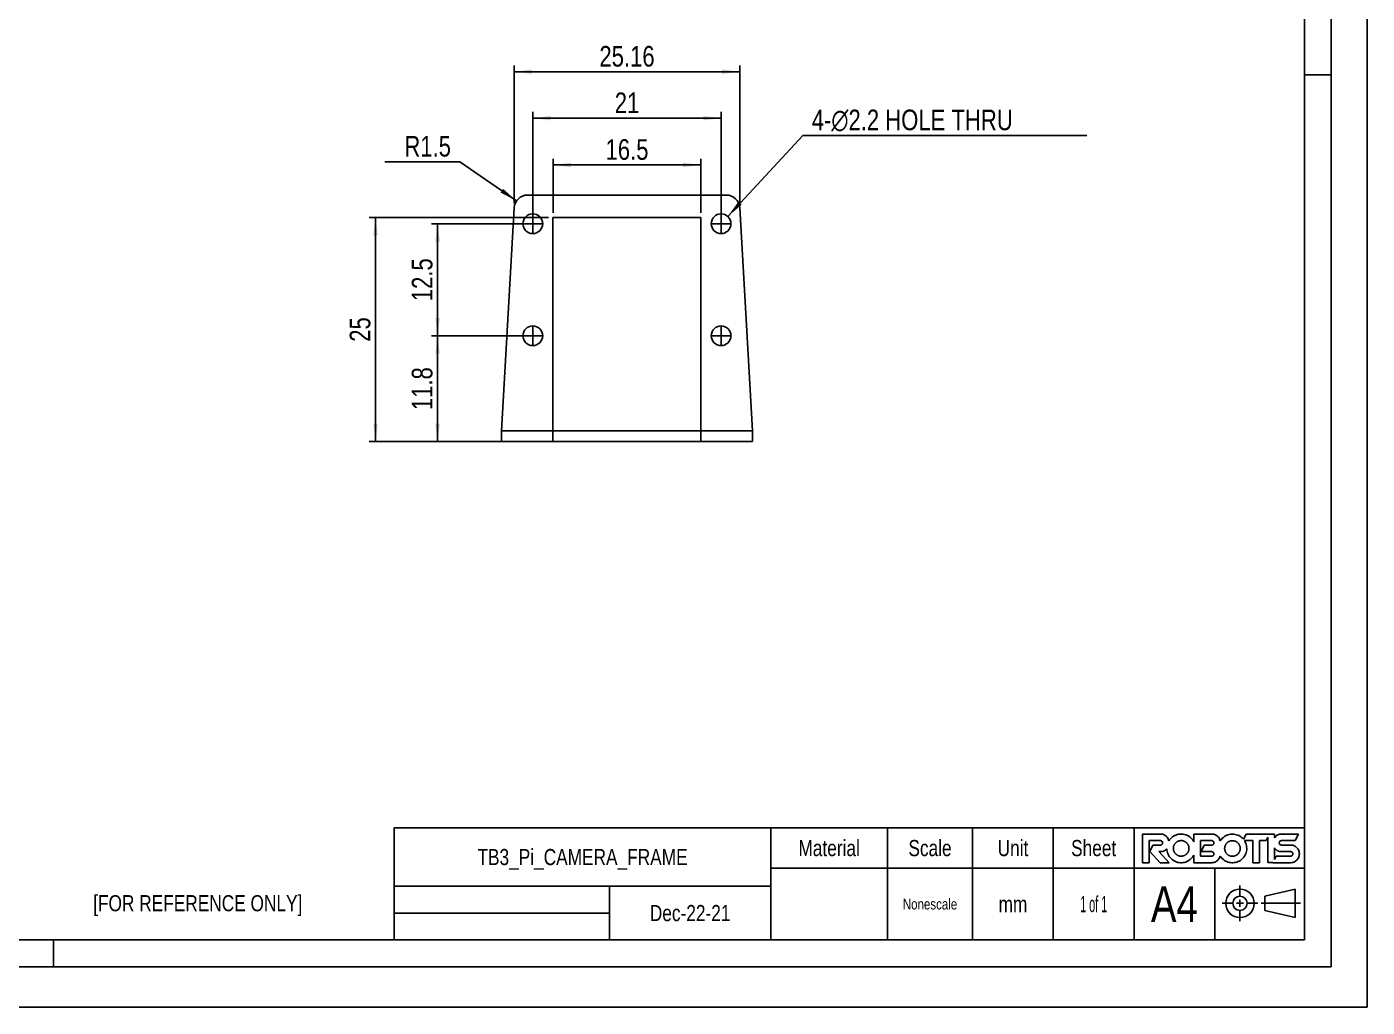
# Model space of a CAD drawing. Header units: millimetres. Extents: x 0 to 297, y 0 to 210.
# Drawn here: x 147.5 to 297, y 0 to 109.4 of the extents above; entities that cross this region are included whole.
import ezdxf

# ---------------------------------------------------------------- set-up
doc = ezdxf.new("R2010")
doc.units = ezdxf.units.MM
doc.header["$LTSCALE"] = 16.335
doc.linetypes.add('CENTER', pattern=[0.6, 0.375, -0.075, 0.075, -0.075])
doc.layers.get('0').update_dxf_attribs({"linetype": 'CONTINUOUS'})
doc.layers.add('02___PRT_ALL_AXES', color=7, linetype='CONTINUOUS')
doc.styles.get("Standard").update_dxf_attribs({"font": 'txt', "width": 0.8})
doc.styles.add('TEXTSTYLE_2', font='txt', dxfattribs={"width": 0.5})
doc.dimstyles.new('DIMSTYLE_1', dxfattribs={"dimtxt": 2.3, "dimasz": 2, "dimexe": 0.7, "dimexo": 0.5, "dimgap": 0.575, "dimtad": 1, "dimdsep": 46, "dimtxsty": 'Standard', "dimblk": '_FILLED', "dimblk1": '_FILLED', "dimblk2": '_FILLED', "dimcen": 0.09, "dimazin": 2, "dimtp": 0.01, "dimtm": 0.01, "dimtfac": 1, "dimtofl": 0, "dimtmove": 0, "dimatfit": 3, "dimldrblk": '_FILLED', "dimfxl": 1, "dimtolj": 1, "dimarcsym": 0})
doc.dimstyles.new('DIMSTYLE_2', dxfattribs={"dimtxt": 2.3, "dimasz": 2, "dimexe": 0.7, "dimexo": 0.5, "dimtad": 1, "dimdsep": 46, "dimtxsty": 'Standard', "dimblk": '_FILLED', "dimblk1": '_FILLED', "dimblk2": '_FILLED', "dimcen": 0.09, "dimazin": 2, "dimtp": 0.01, "dimtm": 0.01, "dimtfac": 1, "dimtofl": 0, "dimtmove": 0, "dimatfit": 1, "dimldrblk": '_FILLED', "dimfxl": 1, "dimtolj": 1, "dimarcsym": 0})
doc.dimstyles.new('DIMSTYLE_3', dxfattribs={"dimtxt": 2.3, "dimasz": 2, "dimexe": 0.7, "dimexo": 0.5, "dimgap": 0.575, "dimtad": 1, "dimdsep": 46, "dimtxsty": 'Standard', "dimblk": '_FILLED', "dimblk1": '_FILLED', "dimblk2": '_FILLED', "dimcen": 0.09, "dimazin": 2, "dimtp": 0.01, "dimtm": 0.01, "dimtfac": 1, "dimtofl": 0, "dimtmove": 0, "dimatfit": 3, "dimldrblk": '_FILLED', "dimfxl": 1, "dimtolj": 1, "dimarcsym": 0})

# ---------------------------------------------------------------- blocks, each defined once
blk = doc.blocks.new('_FILLED')
at = {"color": 0, "linetype": 'ByBlock'}
blk.add_solid([(0, 0), (-1, 0.125), (-1, -0.125)], dxfattribs=at)
blk = doc.blocks.new('*D11')
at = {"color": 2, "linetype": 'Continuous', "transparency": 16777216}
for p, q in [((202.85, 87.4), (192.64, 87.4)), ((193.34, 87.4), (193.34, 81.15)), ((193.34, 74.9), (193.34, 81.15)), ((202.75, 74.9), (192.64, 74.9))]:
    blk.add_line(p, q, dxfattribs=at)
at = {"color": 2, "linetype": 'Continuous', "transparency": 16777216, "xscale": 2, "yscale": 2, "zscale": 2}
for p, rotation in [((193.34, 87.4), 90), ((193.34, 74.9), 270)]:
    blk.add_blockref('_FILLED', p, dxfattribs=dict(at, rotation=rotation))
at = {"color": 2, "linetype": 'Continuous', "transparency": 16777216, "insert": (190.46, 81.15), "char_height": 2.3, "width": 7.36, "attachment_point": 2, "rotation": 90, "line_spacing_factor": 0.9}
blk.add_mtext('12.5', dxfattribs=at)
blk = doc.blocks.new('*D12')
at = {"color": 2, "linetype": 'Continuous', "transparency": 16777216}
for p, q in [((203.96, 88.35), (203.96, 99.87)), ((203.96, 99.17), (214.46, 99.17)), ((224.96, 99.17), (214.46, 99.17)), ((224.96, 88.35), (224.96, 99.87))]:
    blk.add_line(p, q, dxfattribs=at)
at = {"color": 2, "linetype": 'Continuous', "transparency": 16777216, "xscale": 2, "yscale": 2, "zscale": 2, "rotation": 180}
blk.add_blockref('_FILLED', (203.96, 99.17), dxfattribs=at)
at = {"color": 2, "linetype": 'Continuous', "transparency": 16777216, "xscale": 2, "yscale": 2, "zscale": 2}
blk.add_blockref('_FILLED', (224.96, 99.17), dxfattribs=at)
at = {"color": 2, "linetype": 'Continuous', "transparency": 16777216, "insert": (214.46, 102.04), "char_height": 2.3, "width": 3.68, "attachment_point": 2, "line_spacing_factor": 0.9}
blk.add_mtext('21', dxfattribs=at)
blk = doc.blocks.new('*D13')
at = {"color": 2, "linetype": 'Continuous', "transparency": 16777216}
for p, q in [((203.46, 74.9), (192.64, 74.9)), ((193.34, 74.9), (193.34, 69)), ((193.34, 63.1), (193.34, 69)), ((199.96, 63.1), (192.64, 63.1))]:
    blk.add_line(p, q, dxfattribs=at)
at = {"color": 2, "linetype": 'Continuous', "transparency": 16777216, "xscale": 2, "yscale": 2, "zscale": 2}
for p, rotation in [((193.34, 74.9), 90), ((193.34, 63.1), 270)]:
    blk.add_blockref('_FILLED', p, dxfattribs=dict(at, rotation=rotation))
at = {"color": 2, "linetype": 'Continuous', "transparency": 16777216, "insert": (190.46, 69), "char_height": 2.3, "width": 7.36, "attachment_point": 2, "rotation": 90, "line_spacing_factor": 0.9}
blk.add_mtext('11.8', dxfattribs=at)
blk = doc.blocks.new('*D14')
at = {"color": 2, "linetype": 'Continuous', "transparency": 16777216}
for p, q in [((225.7, 88.21), (234.06, 97.25)), ((234.06, 97.25), (265.72, 97.25)), ((265.72, 97.25), (234.06, 97.25))]:
    blk.add_line(p, q, dxfattribs=at)
at = {"color": 2, "linetype": 'Continuous', "transparency": 16777216, "xscale": 2, "yscale": 2, "zscale": 2, "rotation": 227.2786451929}
blk.add_blockref('_FILLED', (225.7, 88.21), dxfattribs=at)
at = {"color": 2, "linetype": 'Continuous', "transparency": 16777216, "insert": (235.06, 100.13), "char_height": 2.3, "width": 30.6667, "attachment_point": 1, "line_spacing_factor": 0.9}
blk.add_mtext('4-\\fgdt;{\\fgdt;n}\\ftxt;2.2 HOLE THRU\\P ', dxfattribs=at)
blk = doc.blocks.new('*D18')
at = {"color": 2, "linetype": 'Continuous', "transparency": 16777216}
for p, q in [((201.87, 89.68), (201.87, 105.06)), ((227.04, 89.68), (227.04, 105.06)), ((201.87, 104.36), (214.46, 104.36)), ((227.04, 104.36), (214.46, 104.36))]:
    blk.add_line(p, q, dxfattribs=at)
at = {"color": 2, "linetype": 'Continuous', "transparency": 16777216, "xscale": 2, "yscale": 2, "zscale": 2, "rotation": 180}
blk.add_blockref('_FILLED', (201.87, 104.36), dxfattribs=at)
at = {"color": 2, "linetype": 'Continuous', "transparency": 16777216, "xscale": 2, "yscale": 2, "zscale": 2}
blk.add_blockref('_FILLED', (227.04, 104.36), dxfattribs=at)
at = {"color": 2, "linetype": 'Continuous', "transparency": 16777216, "insert": (214.46, 107.23), "char_height": 2.3, "width": 9.2, "attachment_point": 2, "line_spacing_factor": 0.9}
blk.add_mtext('25.16', dxfattribs=at)
blk = doc.blocks.new('*D19')
at = {"color": 2, "linetype": 'Continuous', "transparency": 16777216}
for p, q in [((205.71, 88.1), (185.72, 88.1)), ((186.42, 88.1), (186.42, 75.6)), ((186.42, 63.1), (186.42, 75.6)), ((205.71, 63.1), (185.72, 63.1))]:
    blk.add_line(p, q, dxfattribs=at)
at = {"color": 2, "linetype": 'Continuous', "transparency": 16777216, "xscale": 2, "yscale": 2, "zscale": 2}
for p, rotation in [((186.42, 88.1), 90), ((186.42, 63.1), 270)]:
    blk.add_blockref('_FILLED', p, dxfattribs=dict(at, rotation=rotation))
at = {"color": 2, "linetype": 'Continuous', "transparency": 16777216, "insert": (183.54, 75.6), "char_height": 2.3, "width": 3.68, "attachment_point": 2, "rotation": 90, "line_spacing_factor": 0.9}
blk.add_mtext('25', dxfattribs=at)
blk = doc.blocks.new('*D20')
at = {"color": 2, "linetype": 'Continuous', "transparency": 16777216}
for p, q in [((206.21, 88.6), (206.21, 94.65)), ((222.71, 88.6), (222.71, 94.65)), ((206.21, 93.95), (214.46, 93.95)), ((222.71, 93.95), (214.46, 93.95))]:
    blk.add_line(p, q, dxfattribs=at)
at = {"color": 2, "linetype": 'Continuous', "transparency": 16777216, "xscale": 2, "yscale": 2, "zscale": 2, "rotation": 180}
blk.add_blockref('_FILLED', (206.21, 93.95), dxfattribs=at)
at = {"color": 2, "linetype": 'Continuous', "transparency": 16777216, "xscale": 2, "yscale": 2, "zscale": 2}
blk.add_blockref('_FILLED', (222.71, 93.95), dxfattribs=at)
at = {"color": 2, "linetype": 'Continuous', "transparency": 16777216, "insert": (214.46, 96.83), "char_height": 2.3, "width": 7.36, "attachment_point": 2, "line_spacing_factor": 0.9}
blk.add_mtext('16.5', dxfattribs=at)
blk = doc.blocks.new('*D21')
at = {"color": 2, "linetype": 'Continuous', "transparency": 16777216}
for p, q in [((195.83, 94.31), (187.47, 94.31)), ((202.14, 89.95), (195.83, 94.31))]:
    blk.add_line(p, q, dxfattribs=at)
at = {"color": 2, "linetype": 'Continuous', "transparency": 16777216, "xscale": 2, "yscale": 2, "zscale": 2, "rotation": 325.3309274786}
blk.add_blockref('_FILLED', (202.14, 89.95), dxfattribs=at)
at = {"color": 2, "linetype": 'Continuous', "transparency": 16777216, "insert": (194.83, 97.19), "char_height": 2.3, "width": 7.36, "attachment_point": 3, "line_spacing_factor": 0.9}
blk.add_mtext('R1.5', dxfattribs=at)
blk = doc.blocks.new('*T24')
at = {"color": 2, "linetype": 'Continuous'}
for p, q in [((101.5, 12.5), (0, 12.5)), ((0, 0), (0, 12.5)), ((42, 0), (42, 12.5)), ((55, 0), (55, 12.5)), ((64.5, 0), (64.5, 12.5)), ((73.5, 0), (73.5, 12.5)), ((82.5, 0), (82.5, 12.5)), ((101.5, 0), (101.5, 12.5)), ((101.5, 8), (42, 8)), ((91.5, 0), (91.5, 8)), ((42, 6), (0, 6)), ((24, 0), (24, 6)), ((24, 3), (0, 3)), ((101.5, 0), (0, 0))]:
    blk.add_line(p, q, dxfattribs=at)
at = {"color": 7, "linetype": 'Continuous', "attachment_point": 2, "line_spacing_factor": 0.9}
for s, insert, char_height, width in [('Material', (48.5, 11.15), 1.8, 23.04), ('Scale', (59.75, 11.15), 1.8, 14.4), ('Unit', (69, 11.15), 1.8, 11.52), ('Sheet', (78, 11.15), 1.8, 14.4), ('TB3_Pi_CAMERA_FRAME', (21, 10.15), 1.8, 54.72), ('A4', (87, 6), 4, 12.8), ('Nonescale', (59.75, 4.6), 1.2, 17.28), ('mm', (69, 4.9), 1.8, 5.76), ('Dec-22-21', (33, 3.9), 1.8, 25.92)]:
    blk.add_mtext(s, dxfattribs=dict(at, insert=insert, char_height=char_height, width=width))
at = {"color": 7, "linetype": 'Continuous', "insert": (78, 4.9), "char_height": 1.8, "width": 10.8, "attachment_point": 2, "line_spacing_factor": 0.9, "style": 'TEXTSTYLE_2'}
blk.add_mtext('1 of 1', dxfattribs=at)

msp = doc.modelspace()

# ---------------------------------------------------------------- linework, layer by layer
at = {"color": 7, "linetype": 'Continuous'}
for p, q in [((297, 0), (297, 210)), ((293, 4.5), (293, 203.5)), ((290, 104), (293, 104)), ((225.538, 90.598), (203.372, 90.598)), ((201.874, 89.184), (200.455, 64.298)), ((228.455, 64.298), (227.036, 89.184)), ((206.205, 88.098), (206.205, 63.098)), ((206.205, 88.098), (222.705, 88.098)), ((222.705, 63.098), (222.705, 88.098)), ((200.455, 63.098), (200.455, 64.298)), ((228.455, 64.298), (200.455, 64.298)), ((228.455, 64.298), (228.455, 63.098)), ((200.455, 63.098), (228.455, 63.098)), ((273.93, 19.315), (271.945, 19.315)), ((271.945, 19.315), (271.945, 16.121)), ((272.675, 18.585), (273.93, 18.585)), ((272.675, 16.121), (272.675, 18.585)), ((273.086, 18.081), (272.766, 17.353)), ((273.93, 18.081), (273.086, 18.081)), ((274.052, 19.308), (273.93, 19.315)), ((273.93, 18.585), (273.951, 18.584)), ((273.951, 18.082), (273.93, 18.081)), ((273.951, 18.584), (274.009, 18.573)), ((274.009, 18.093), (273.951, 18.082)), ((274.009, 18.573), (274.036, 18.563)), ((274.036, 18.104), (274.009, 18.093)), ((274.036, 18.563), (274.061, 18.549)), ((274.061, 18.117), (274.036, 18.104)), ((274.167, 19.288), (274.052, 19.308)), ((274.061, 18.549), (274.108, 18.512)), ((274.108, 18.155), (274.061, 18.117)), ((274.108, 18.512), (274.145, 18.465)), ((274.145, 18.202), (274.108, 18.155)), ((274.145, 18.465), (274.159, 18.44)), ((274.159, 18.227), (274.145, 18.202)), ((274.159, 18.44), (274.169, 18.413)), ((274.169, 18.254), (274.159, 18.227)), ((274.276, 19.255), (274.167, 19.288)), ((274.169, 18.413), (274.18, 18.354)), ((274.18, 18.312), (274.169, 18.254)), ((274.18, 18.354), (274.181, 18.333)), ((274.181, 18.333), (274.18, 18.312)), ((274.38, 19.208), (274.276, 19.255)), ((274.479, 19.148), (274.38, 19.208)), ((274.572, 19.075), (274.479, 19.148)), ((274.623, 19.027), (274.572, 19.075)), ((274.687, 18.957), (274.623, 19.027)), ((274.757, 18.863), (274.687, 18.957)), ((274.814, 18.763), (274.757, 18.863)), ((274.858, 18.658), (274.814, 18.763)), ((274.888, 18.547), (274.858, 18.658)), ((274.973, 18.67), (274.888, 18.547)), ((275.072, 18.789), (274.973, 18.67)), ((275.128, 18.847), (275.072, 18.789)), ((275.169, 18.887), (275.128, 18.847)), ((275.287, 18.988), (275.169, 18.887)), ((275.409, 19.075), (275.287, 18.988)), ((275.536, 19.148), (275.409, 19.075)), ((275.41, 17.912), (275.419, 17.951)), ((275.419, 17.951), (275.43, 17.989)), ((275.43, 17.989), (275.443, 18.026)), ((275.443, 18.026), (275.451, 18.045)), ((275.451, 18.045), (275.458, 18.063)), ((275.458, 18.063), (275.475, 18.099)), ((275.475, 18.099), (275.493, 18.134)), ((275.493, 18.134), (275.514, 18.169)), ((275.514, 18.169), (275.536, 18.202)), ((275.668, 19.208), (275.536, 19.148)), ((275.536, 18.202), (275.56, 18.236)), ((275.56, 18.236), (275.586, 18.268)), ((275.586, 18.268), (275.615, 18.3)), ((275.615, 18.3), (275.645, 18.332)), ((275.645, 18.332), (275.661, 18.347)), ((275.661, 18.347), (275.693, 18.376)), ((275.806, 19.254), (275.668, 19.208)), ((275.693, 18.376), (275.726, 18.404)), ((275.726, 18.404), (275.759, 18.429)), ((275.759, 18.429), (275.793, 18.452)), ((275.793, 18.452), (275.828, 18.473)), ((275.949, 19.288), (275.806, 19.254)), ((275.828, 18.473), (275.863, 18.493)), ((275.863, 18.493), (275.899, 18.51)), ((275.899, 18.51), (275.935, 18.526)), ((275.935, 18.526), (275.972, 18.539)), ((276.099, 19.308), (275.949, 19.288)), ((275.972, 18.539), (276.01, 18.551)), ((276.01, 18.551), (276.049, 18.562)), ((276.049, 18.562), (276.089, 18.57)), ((276.089, 18.57), (276.129, 18.577)), ((276.257, 19.315), (276.099, 19.308)), ((276.129, 18.577), (276.171, 18.581)), ((276.171, 18.581), (276.213, 18.584)), ((276.213, 18.584), (276.257, 18.585)), ((276.315, 19.314), (276.257, 19.315)), ((276.257, 18.585), (276.282, 18.585)), ((276.282, 18.585), (276.325, 18.583)), ((276.469, 19.302), (276.315, 19.314)), ((276.325, 18.583), (276.367, 18.579)), ((276.367, 18.579), (276.409, 18.573)), ((276.409, 18.573), (276.449, 18.566)), ((276.449, 18.566), (276.488, 18.556)), ((276.617, 19.277), (276.469, 19.302)), ((276.488, 18.556), (276.527, 18.545)), ((276.527, 18.545), (276.564, 18.532)), ((276.564, 18.532), (276.601, 18.517)), ((276.601, 18.517), (276.637, 18.501)), ((276.758, 19.239), (276.617, 19.277)), ((276.637, 18.501), (276.672, 18.483)), ((276.672, 18.483), (276.707, 18.462)), ((276.707, 18.462), (276.741, 18.44)), ((276.741, 18.44), (276.774, 18.416)), ((276.894, 19.188), (276.758, 19.239)), ((276.774, 18.416), (276.807, 18.39)), ((276.807, 18.39), (276.839, 18.362)), ((276.839, 18.362), (276.871, 18.332)), ((276.871, 18.332), (276.901, 18.3)), ((277.024, 19.123), (276.894, 19.188)), ((276.901, 18.3), (276.929, 18.268)), ((276.929, 18.268), (276.955, 18.235)), ((276.955, 18.235), (276.979, 18.202)), ((276.979, 18.202), (277.001, 18.168)), ((277.001, 18.168), (277.021, 18.134)), ((277.021, 18.134), (277.04, 18.098)), ((277.149, 19.045), (277.024, 19.123)), ((277.04, 18.098), (277.056, 18.062)), ((277.056, 18.062), (277.071, 18.025)), ((277.071, 18.025), (277.084, 17.988)), ((277.084, 17.988), (277.095, 17.949)), ((277.095, 17.949), (277.105, 17.91)), ((277.27, 18.954), (277.149, 19.045)), ((277.386, 18.847), (277.27, 18.954)), ((277.405, 18.827), (277.386, 18.847)), ((277.509, 18.711), (277.405, 18.827)), ((277.598, 18.589), (277.509, 18.711)), ((277.674, 18.462), (277.598, 18.589)), ((279.659, 19.315), (277.674, 19.315)), ((277.674, 19.315), (277.674, 18.462)), ((278.404, 18.585), (279.659, 18.585)), ((278.404, 16.851), (278.404, 18.585)), ((278.815, 18.081), (278.495, 17.352)), ((279.659, 18.081), (278.815, 18.081)), ((279.781, 19.308), (279.659, 19.315)), ((279.659, 18.585), (279.665, 18.585)), ((279.665, 18.081), (279.659, 18.081)), ((279.665, 18.585), (279.687, 18.584)), ((279.687, 18.083), (279.665, 18.081)), ((279.687, 18.584), (279.709, 18.581)), ((279.709, 18.086), (279.687, 18.083)), ((279.709, 18.581), (279.729, 18.576)), ((279.729, 18.091), (279.709, 18.086)), ((279.729, 18.576), (279.749, 18.57)), ((279.749, 18.097), (279.729, 18.091)), ((279.749, 18.57), (279.759, 18.566)), ((279.759, 18.101), (279.749, 18.097)), ((279.759, 18.566), (279.768, 18.562)), ((279.768, 18.105), (279.759, 18.101)), ((279.768, 18.562), (279.786, 18.552)), ((279.786, 18.115), (279.768, 18.105)), ((279.896, 19.288), (279.781, 19.308)), ((279.786, 18.552), (279.804, 18.54)), ((279.804, 18.126), (279.786, 18.115)), ((279.804, 18.54), (279.821, 18.527)), ((279.821, 18.14), (279.804, 18.126)), ((279.821, 18.527), (279.837, 18.512)), ((279.837, 18.155), (279.821, 18.14)), ((279.837, 18.512), (279.852, 18.495)), ((279.852, 18.171), (279.837, 18.155)), ((279.852, 18.495), (279.866, 18.478)), ((279.866, 18.188), (279.852, 18.171)), ((279.866, 18.478), (279.877, 18.461)), ((279.877, 18.206), (279.866, 18.188)), ((279.877, 18.461), (279.887, 18.442)), ((279.887, 18.224), (279.877, 18.206)), ((279.887, 18.442), (279.891, 18.433)), ((279.891, 18.234), (279.887, 18.224)), ((279.891, 18.433), (279.895, 18.423)), ((279.895, 18.243), (279.891, 18.234)), ((279.895, 18.423), (279.901, 18.403)), ((279.901, 18.263), (279.895, 18.243)), ((280.006, 19.255), (279.896, 19.288)), ((279.901, 18.403), (279.906, 18.383)), ((279.906, 18.284), (279.901, 18.263)), ((279.906, 18.383), (279.909, 18.361)), ((279.909, 18.306), (279.906, 18.284)), ((279.909, 18.361), (279.91, 18.338)), ((279.91, 18.328), (279.909, 18.306)), ((279.91, 18.338), (279.91, 18.333)), ((279.91, 18.333), (279.91, 18.328)), ((280.058, 19.233), (280.006, 19.255)), ((280.109, 19.208), (280.058, 19.233)), ((280.208, 19.149), (280.109, 19.208)), ((280.302, 19.075), (280.208, 19.149)), ((280.352, 19.027), (280.302, 19.075)), ((280.41, 18.965), (280.352, 19.027)), ((280.481, 18.871), (280.41, 18.965)), ((280.539, 18.772), (280.481, 18.871)), ((280.584, 18.667), (280.539, 18.772)), ((280.615, 18.556), (280.584, 18.667)), ((280.703, 18.68), (280.615, 18.556)), ((280.804, 18.798), (280.703, 18.68)), ((280.842, 18.838), (280.804, 18.798)), ((280.959, 18.944), (280.842, 18.838)), ((281.079, 19.036), (280.959, 18.944)), ((281.204, 19.114), (281.079, 19.036)), ((281.124, 17.902), (281.134, 17.941)), ((281.134, 17.941), (281.145, 17.979)), ((281.145, 17.979), (281.158, 18.017)), ((281.158, 18.017), (281.173, 18.054)), ((281.173, 18.054), (281.19, 18.089)), ((281.19, 18.089), (281.208, 18.125)), ((281.334, 19.178), (281.204, 19.114)), ((281.208, 18.125), (281.229, 18.159)), ((281.229, 18.159), (281.251, 18.193)), ((281.251, 18.193), (281.275, 18.226)), ((281.275, 18.226), (281.301, 18.259)), ((281.301, 18.259), (281.33, 18.291)), ((281.33, 18.291), (281.36, 18.322)), ((281.47, 19.229), (281.334, 19.178)), ((281.36, 18.322), (281.375, 18.337)), ((281.375, 18.337), (281.408, 18.367)), ((281.408, 18.367), (281.441, 18.394)), ((281.441, 18.394), (281.474, 18.419)), ((281.611, 19.267), (281.47, 19.229)), ((281.474, 18.419), (281.508, 18.442)), ((281.508, 18.442), (281.542, 18.464)), ((281.542, 18.464), (281.578, 18.483)), ((281.578, 18.483), (281.613, 18.5)), ((281.759, 19.293), (281.611, 19.267)), ((281.613, 18.5), (281.65, 18.516)), ((281.65, 18.516), (281.687, 18.53)), ((281.687, 18.53), (281.725, 18.542)), ((281.725, 18.542), (281.764, 18.552)), ((281.914, 19.304), (281.759, 19.293)), ((281.764, 18.552), (281.804, 18.561)), ((281.804, 18.561), (281.844, 18.567)), ((281.844, 18.567), (281.886, 18.572)), ((281.886, 18.572), (281.928, 18.575)), ((281.972, 19.305), (281.914, 19.304)), ((281.928, 18.575), (281.972, 18.576)), ((282.129, 19.298), (281.972, 19.305)), ((281.972, 18.576), (281.996, 18.575)), ((281.996, 18.575), (282.04, 18.573)), ((282.04, 18.573), (282.082, 18.569)), ((282.082, 18.569), (282.123, 18.564)), ((282.123, 18.564), (282.164, 18.556)), ((282.279, 19.278), (282.129, 19.298)), ((282.164, 18.556), (282.203, 18.547)), ((282.203, 18.547), (282.242, 18.536)), ((282.242, 18.536), (282.279, 18.523)), ((282.423, 19.245), (282.279, 19.278)), ((282.279, 18.523), (282.316, 18.508)), ((282.316, 18.508), (282.352, 18.491)), ((282.352, 18.491), (282.387, 18.473)), ((282.387, 18.473), (282.422, 18.453)), ((282.422, 18.453), (282.456, 18.431)), ((282.56, 19.198), (282.423, 19.245)), ((282.456, 18.431), (282.489, 18.407)), ((282.489, 18.407), (282.522, 18.381)), ((282.522, 18.381), (282.554, 18.353)), ((282.554, 18.353), (282.586, 18.322)), ((282.693, 19.138), (282.56, 19.198)), ((282.586, 18.322), (282.616, 18.291)), ((282.616, 18.291), (282.644, 18.259)), ((282.644, 18.259), (282.67, 18.226)), ((282.67, 18.226), (282.694, 18.193)), ((282.819, 19.066), (282.693, 19.138)), ((282.694, 18.193), (282.716, 18.159)), ((282.716, 18.159), (282.736, 18.124)), ((282.736, 18.124), (282.755, 18.088)), ((282.755, 18.088), (282.771, 18.052)), ((282.771, 18.052), (282.786, 18.016)), ((282.786, 18.016), (282.799, 17.978)), ((282.799, 17.978), (282.81, 17.939)), ((282.81, 17.939), (282.819, 17.9)), ((282.942, 18.979), (282.819, 19.066)), ((283.059, 18.878), (282.942, 18.979)), ((283.101, 18.838), (283.059, 18.878)), ((283.2, 18.729), (283.101, 18.838)), ((283.494, 19.316), (283.2, 18.729)), ((283.308, 18.587), (284.25, 18.587)), ((283.385, 18.461), (283.308, 18.587)), ((283.448, 18.33), (283.385, 18.461)), ((283.497, 18.194), (283.448, 18.33)), ((285.921, 19.316), (283.494, 19.316)), ((283.534, 18.052), (283.497, 18.194)), ((283.558, 17.904), (283.534, 18.052)), ((284.25, 18.587), (284.25, 16.123)), ((284.981, 18.587), (285.732, 18.587)), ((284.981, 16.123), (284.981, 18.587)), ((285.732, 18.587), (285.921, 18.965)), ((286.65, 19.317), (285.921, 19.317)), ((285.921, 19.317), (285.921, 19.316)), ((285.921, 18.965), (285.921, 16.124)), ((286.65, 18.901), (286.65, 19.317)), ((286.683, 18.944), (286.65, 18.901)), ((286.758, 19.028), (286.683, 18.944)), ((286.849, 19.11), (286.758, 19.028)), ((286.945, 19.177), (286.849, 19.11)), ((287.046, 19.231), (286.945, 19.177)), ((287.098, 19.253), (287.046, 19.231)), ((287.152, 19.271), (287.098, 19.253)), ((287.264, 19.299), (287.152, 19.271)), ((287.201, 18.355), (287.212, 18.413)), ((287.201, 18.335), (287.201, 18.355)), ((287.201, 18.314), (287.201, 18.335)), ((287.212, 18.256), (287.201, 18.314)), ((287.212, 18.413), (287.223, 18.44)), ((287.223, 18.229), (287.212, 18.256)), ((287.223, 18.44), (287.236, 18.466)), ((287.236, 18.203), (287.223, 18.229)), ((287.236, 18.466), (287.274, 18.513)), ((287.274, 18.157), (287.236, 18.203)), ((287.382, 19.313), (287.264, 19.299)), ((287.274, 18.513), (287.32, 18.55)), ((287.32, 18.119), (287.274, 18.157)), ((287.32, 18.55), (287.346, 18.563)), ((287.346, 18.106), (287.32, 18.119)), ((287.346, 18.563), (287.373, 18.574)), ((287.373, 18.095), (287.346, 18.106)), ((287.373, 18.574), (287.431, 18.585)), ((287.431, 18.084), (287.373, 18.095)), ((287.452, 19.315), (287.382, 19.313)), ((287.431, 18.585), (287.452, 18.585)), ((287.452, 18.084), (287.431, 18.084)), ((289.322, 19.315), (287.452, 19.315)), ((287.452, 18.585), (288.957, 18.585)), ((288.455, 18.084), (287.452, 18.084)), ((288.578, 18.077), (288.455, 18.084)), ((288.693, 18.057), (288.578, 18.077)), ((288.802, 18.023), (288.693, 18.057)), ((288.855, 18.002), (288.802, 18.023)), ((288.906, 17.977), (288.855, 18.002)), ((289.005, 17.917), (288.906, 17.977)), ((288.957, 18.585), (289.322, 19.315)), ((272.766, 17.353), (273.898, 16.121)), ((273.767, 17.353), (273.931, 17.352)), ((274.911, 16.121), (273.767, 17.353)), ((273.931, 17.352), (274.053, 17.359)), ((274.053, 17.359), (274.168, 17.379)), ((274.168, 17.379), (274.277, 17.412)), ((274.277, 17.412), (274.33, 17.434)), ((274.33, 17.434), (274.381, 17.459)), ((274.381, 17.459), (274.479, 17.518)), ((274.479, 17.518), (274.573, 17.592)), ((274.573, 17.592), (274.623, 17.64)), ((274.623, 17.64), (274.661, 17.681)), ((274.661, 17.681), (274.661, 17.661)), ((274.661, 17.661), (274.673, 17.505)), ((274.673, 17.505), (274.698, 17.358)), ((274.698, 17.358), (274.736, 17.216)), ((274.736, 17.216), (274.788, 17.081)), ((274.788, 17.081), (274.852, 16.95)), ((274.852, 16.95), (274.93, 16.825)), ((274.93, 16.825), (275.021, 16.705)), ((275.021, 16.705), (275.128, 16.589)), ((275.128, 16.589), (275.244, 16.482)), ((275.244, 16.482), (275.364, 16.39)), ((275.39, 17.745), (275.392, 17.788)), ((275.39, 17.718), (275.39, 17.745)), ((275.39, 17.691), (275.39, 17.718)), ((275.392, 17.647), (275.39, 17.691)), ((275.392, 17.788), (275.396, 17.83)), ((275.396, 17.605), (275.392, 17.647)), ((275.396, 17.83), (275.402, 17.871)), ((275.402, 17.564), (275.396, 17.605)), ((275.402, 17.871), (275.41, 17.912)), ((275.41, 17.524), (275.402, 17.564)), ((275.419, 17.485), (275.41, 17.524)), ((275.43, 17.447), (275.419, 17.485)), ((275.443, 17.409), (275.43, 17.447)), ((275.451, 17.391), (275.443, 17.409)), ((275.458, 17.373), (275.451, 17.391)), ((275.475, 17.337), (275.458, 17.373)), ((275.493, 17.302), (275.475, 17.337)), ((275.514, 17.267), (275.493, 17.302)), ((275.536, 17.233), (275.514, 17.267)), ((275.56, 17.2), (275.536, 17.233)), ((275.586, 17.168), (275.56, 17.2)), ((275.615, 17.136), (275.586, 17.168)), ((275.645, 17.104), (275.615, 17.136)), ((275.661, 17.089), (275.645, 17.104)), ((275.693, 17.06), (275.661, 17.089)), ((275.726, 17.032), (275.693, 17.06)), ((275.759, 17.007), (275.726, 17.032)), ((275.793, 16.984), (275.759, 17.007)), ((275.828, 16.963), (275.793, 16.984)), ((275.863, 16.943), (275.828, 16.963)), ((275.899, 16.926), (275.863, 16.943)), ((275.935, 16.91), (275.899, 16.926)), ((275.972, 16.896), (275.935, 16.91)), ((276.01, 16.884), (275.972, 16.896)), ((276.049, 16.874), (276.01, 16.884)), ((276.089, 16.866), (276.049, 16.874)), ((276.129, 16.859), (276.089, 16.866)), ((276.171, 16.855), (276.129, 16.859)), ((276.213, 16.852), (276.171, 16.855)), ((276.257, 16.851), (276.213, 16.852)), ((276.282, 16.851), (276.257, 16.851)), ((276.325, 16.853), (276.282, 16.851)), ((276.367, 16.857), (276.325, 16.853)), ((276.409, 16.863), (276.367, 16.857)), ((276.449, 16.87), (276.409, 16.863)), ((276.488, 16.88), (276.449, 16.87)), ((276.527, 16.891), (276.488, 16.88)), ((276.564, 16.904), (276.527, 16.891)), ((276.601, 16.918), (276.564, 16.904)), ((276.637, 16.935), (276.601, 16.918)), ((276.672, 16.953), (276.637, 16.935)), ((276.707, 16.974), (276.672, 16.953)), ((276.741, 16.996), (276.707, 16.974)), ((276.774, 17.02), (276.741, 16.996)), ((276.807, 17.046), (276.774, 17.02)), ((276.839, 17.074), (276.807, 17.046)), ((276.871, 17.104), (276.839, 17.074)), ((276.901, 17.136), (276.871, 17.104)), ((276.929, 17.168), (276.901, 17.136)), ((276.955, 17.2), (276.929, 17.168)), ((276.979, 17.234), (276.955, 17.2)), ((277.001, 17.268), (276.979, 17.234)), ((277.021, 17.302), (277.001, 17.268)), ((277.04, 17.338), (277.021, 17.302)), ((277.056, 17.374), (277.04, 17.338)), ((277.071, 17.41), (277.056, 17.374)), ((277.084, 17.448), (277.071, 17.41)), ((277.095, 17.486), (277.084, 17.448)), ((277.104, 17.526), (277.095, 17.486)), ((277.112, 17.566), (277.104, 17.526)), ((277.105, 17.91), (277.112, 17.87)), ((277.112, 17.87), (277.118, 17.828)), ((277.118, 17.607), (277.112, 17.566)), ((277.118, 17.828), (277.122, 17.786)), ((277.122, 17.65), (277.118, 17.607)), ((277.122, 17.786), (277.124, 17.743)), ((277.124, 17.693), (277.122, 17.65)), ((277.124, 17.743), (277.124, 17.718)), ((277.124, 17.718), (277.124, 17.693)), ((277.149, 16.39), (277.27, 16.482)), ((277.27, 16.482), (277.386, 16.589)), ((277.386, 16.589), (277.405, 16.608)), ((277.405, 16.608), (277.509, 16.725)), ((277.509, 16.725), (277.598, 16.847)), ((277.598, 16.847), (277.674, 16.974)), ((277.674, 16.974), (277.674, 16.121)), ((279.659, 16.851), (278.404, 16.851)), ((278.495, 17.352), (279.659, 17.352)), ((279.659, 17.352), (279.664, 17.352)), ((279.664, 16.851), (279.659, 16.851)), ((279.664, 17.352), (279.687, 17.351)), ((279.687, 16.852), (279.664, 16.851)), ((279.687, 17.351), (279.708, 17.348)), ((279.708, 16.855), (279.687, 16.852)), ((279.708, 17.348), (279.729, 17.343)), ((279.729, 16.86), (279.708, 16.855)), ((279.729, 17.343), (279.749, 17.337)), ((279.749, 16.866), (279.729, 16.86)), ((279.749, 17.337), (279.758, 17.333)), ((279.758, 16.87), (279.749, 16.866)), ((279.758, 17.333), (279.768, 17.329)), ((279.768, 16.874), (279.758, 16.87)), ((279.768, 17.329), (279.786, 17.319)), ((279.786, 16.884), (279.768, 16.874)), ((279.786, 17.319), (279.804, 17.308)), ((279.804, 16.895), (279.786, 16.884)), ((279.804, 17.308), (279.821, 17.294)), ((279.821, 16.908), (279.804, 16.895)), ((279.821, 17.294), (279.837, 17.279)), ((279.837, 16.924), (279.821, 16.908)), ((279.837, 17.279), (279.852, 17.263)), ((279.852, 16.94), (279.837, 16.924)), ((279.852, 17.263), (279.866, 17.246)), ((279.866, 16.957), (279.852, 16.94)), ((279.866, 17.246), (279.877, 17.228)), ((279.877, 16.975), (279.866, 16.957)), ((279.877, 17.228), (279.887, 17.21)), ((279.887, 16.993), (279.877, 16.975)), ((279.887, 17.21), (279.891, 17.2)), ((279.891, 17.002), (279.887, 16.993)), ((279.891, 17.2), (279.895, 17.191)), ((279.895, 17.012), (279.891, 17.002)), ((279.895, 17.191), (279.901, 17.171)), ((279.901, 17.032), (279.895, 17.012)), ((279.901, 17.171), (279.906, 17.15)), ((279.906, 17.052), (279.901, 17.032)), ((279.906, 17.15), (279.909, 17.129)), ((279.909, 17.074), (279.906, 17.052)), ((279.909, 17.129), (279.91, 17.106)), ((279.91, 17.096), (279.909, 17.074)), ((279.91, 17.106), (279.91, 17.101)), ((279.91, 17.101), (279.91, 17.096)), ((280.352, 16.409), (280.4, 16.459)), ((280.4, 16.459), (280.473, 16.553)), ((280.473, 16.553), (280.532, 16.652)), ((280.532, 16.652), (280.579, 16.756)), ((280.579, 16.756), (280.612, 16.866)), ((280.612, 16.866), (280.654, 16.803)), ((280.654, 16.803), (280.699, 16.742)), ((280.699, 16.742), (280.8, 16.624)), ((280.8, 16.624), (280.842, 16.579)), ((280.842, 16.579), (280.959, 16.473)), ((280.959, 16.473), (281.079, 16.381)), ((281.104, 17.709), (281.105, 17.736)), ((281.105, 17.681), (281.104, 17.709)), ((281.105, 17.736), (281.107, 17.779)), ((281.107, 17.638), (281.105, 17.681)), ((281.107, 17.779), (281.111, 17.821)), ((281.111, 17.596), (281.107, 17.638)), ((281.111, 17.821), (281.117, 17.862)), ((281.117, 17.555), (281.111, 17.596)), ((281.117, 17.862), (281.124, 17.902)), ((281.124, 17.515), (281.117, 17.555)), ((281.134, 17.476), (281.124, 17.515)), ((281.145, 17.437), (281.134, 17.476)), ((281.158, 17.4), (281.145, 17.437)), ((281.173, 17.363), (281.158, 17.4)), ((281.19, 17.327), (281.173, 17.363)), ((281.208, 17.292), (281.19, 17.327)), ((281.229, 17.258), (281.208, 17.292)), ((281.251, 17.224), (281.229, 17.258)), ((281.275, 17.191), (281.251, 17.224)), ((281.301, 17.158), (281.275, 17.191)), ((281.33, 17.126), (281.301, 17.158)), ((281.36, 17.095), (281.33, 17.126)), ((281.376, 17.079), (281.36, 17.095)), ((281.408, 17.05), (281.376, 17.079)), ((281.441, 17.023), (281.408, 17.05)), ((281.474, 16.998), (281.441, 17.023)), ((281.508, 16.974), (281.474, 16.998)), ((281.542, 16.953), (281.508, 16.974)), ((281.578, 16.934), (281.542, 16.953)), ((281.613, 16.916), (281.578, 16.934)), ((281.65, 16.901), (281.613, 16.916)), ((281.687, 16.887), (281.65, 16.901)), ((281.725, 16.875), (281.687, 16.887)), ((281.764, 16.865), (281.725, 16.875)), ((281.804, 16.856), (281.764, 16.865)), ((281.844, 16.85), (281.804, 16.856)), ((281.886, 16.845), (281.844, 16.85)), ((281.928, 16.842), (281.886, 16.845)), ((281.972, 16.841), (281.928, 16.842)), ((281.997, 16.841), (281.972, 16.841)), ((282.04, 16.844), (281.997, 16.841)), ((282.082, 16.847), (282.04, 16.844)), ((282.124, 16.853), (282.082, 16.847)), ((282.164, 16.861), (282.124, 16.853)), ((282.203, 16.87), (282.164, 16.861)), ((282.242, 16.881), (282.203, 16.87)), ((282.279, 16.894), (282.242, 16.881)), ((282.316, 16.909), (282.279, 16.894)), ((282.352, 16.925), (282.316, 16.909)), ((282.387, 16.944), (282.352, 16.925)), ((282.422, 16.964), (282.387, 16.944)), ((282.456, 16.986), (282.422, 16.964)), ((282.489, 17.01), (282.456, 16.986)), ((282.522, 17.036), (282.489, 17.01)), ((282.554, 17.064), (282.522, 17.036)), ((282.586, 17.095), (282.554, 17.064)), ((282.616, 17.126), (282.586, 17.095)), ((282.644, 17.158), (282.616, 17.126)), ((282.67, 17.191), (282.644, 17.158)), ((282.694, 17.224), (282.67, 17.191)), ((282.716, 17.258), (282.694, 17.224)), ((282.736, 17.293), (282.716, 17.258)), ((282.755, 17.328), (282.736, 17.293)), ((282.771, 17.364), (282.755, 17.328)), ((282.786, 17.401), (282.771, 17.364)), ((282.799, 17.439), (282.786, 17.401)), ((282.81, 17.477), (282.799, 17.439)), ((282.819, 17.517), (282.81, 17.477)), ((282.819, 17.9), (282.827, 17.86)), ((282.827, 17.557), (282.819, 17.517)), ((282.827, 17.86), (282.833, 17.819)), ((282.833, 17.598), (282.827, 17.557)), ((282.833, 17.819), (282.837, 17.776)), ((282.837, 17.64), (282.833, 17.598)), ((282.837, 17.776), (282.839, 17.733)), ((282.839, 17.684), (282.837, 17.64)), ((282.839, 17.733), (282.839, 17.709)), ((282.839, 17.709), (282.839, 17.684)), ((282.864, 16.381), (282.984, 16.473)), ((282.984, 16.473), (283.101, 16.579)), ((283.101, 16.579), (283.141, 16.621)), ((283.141, 16.621), (283.242, 16.738)), ((283.242, 16.738), (283.329, 16.861)), ((283.329, 16.861), (283.401, 16.987)), ((283.401, 16.987), (283.461, 17.12)), ((283.461, 17.12), (283.508, 17.257)), ((283.508, 17.257), (283.541, 17.401)), ((283.541, 17.401), (283.561, 17.551)), ((283.568, 17.748), (283.558, 17.904)), ((283.561, 17.551), (283.568, 17.709)), ((283.568, 17.709), (283.568, 17.748)), ((286.65, 17.768), (286.673, 17.739)), ((286.65, 16.483), (286.65, 17.768)), ((286.834, 16.852), (286.65, 16.483)), ((286.673, 17.739), (286.701, 17.703)), ((286.701, 17.703), (286.729, 17.671)), ((286.729, 17.671), (286.758, 17.641)), ((286.758, 17.641), (286.792, 17.609)), ((286.792, 17.609), (286.826, 17.579)), ((286.826, 17.579), (286.86, 17.551)), ((288.455, 16.852), (286.834, 16.852)), ((286.834, 16.852), (286.834, 16.852)), ((286.86, 17.551), (286.896, 17.525)), ((286.896, 17.525), (286.932, 17.501)), ((286.932, 17.501), (286.968, 17.478)), ((286.968, 17.478), (287.005, 17.458)), ((287.005, 17.458), (287.043, 17.44)), ((287.043, 17.44), (287.082, 17.423)), ((287.082, 17.423), (287.121, 17.408)), ((287.121, 17.408), (287.161, 17.395)), ((287.161, 17.395), (287.202, 17.384)), ((287.202, 17.384), (287.244, 17.374)), ((287.244, 17.374), (287.287, 17.366)), ((287.287, 17.366), (287.33, 17.36)), ((287.33, 17.36), (287.375, 17.356)), ((287.375, 17.356), (287.421, 17.354)), ((287.421, 17.354), (287.452, 17.354)), ((287.452, 17.354), (288.455, 17.354)), ((288.455, 17.354), (288.478, 17.353)), ((288.478, 16.853), (288.455, 16.852)), ((288.478, 17.353), (288.5, 17.35)), ((288.5, 16.855), (288.478, 16.853)), ((288.5, 17.35), (288.521, 17.346)), ((288.521, 16.86), (288.5, 16.855)), ((288.521, 17.346), (288.542, 17.339)), ((288.542, 16.866), (288.521, 16.86)), ((288.542, 17.339), (288.561, 17.331)), ((288.562, 16.874), (288.542, 16.866)), ((288.561, 17.331), (288.58, 17.322)), ((288.58, 16.884), (288.562, 16.874)), ((288.58, 17.322), (288.599, 17.31)), ((288.599, 16.896), (288.58, 16.884)), ((288.599, 17.31), (288.616, 17.296)), ((288.616, 16.909), (288.599, 16.896)), ((288.616, 17.296), (288.633, 17.281)), ((288.633, 16.925), (288.616, 16.909)), ((288.633, 17.281), (288.649, 17.264)), ((288.649, 16.942), (288.633, 16.925)), ((288.649, 17.264), (288.662, 17.246)), ((288.662, 16.959), (288.649, 16.942)), ((288.662, 17.246), (288.674, 17.228)), ((288.674, 16.977), (288.662, 16.959)), ((288.674, 17.228), (288.684, 17.209)), ((288.684, 16.996), (288.674, 16.977)), ((288.684, 17.209), (288.692, 17.189)), ((288.692, 17.016), (288.684, 16.996)), ((288.692, 17.189), (288.698, 17.169)), ((288.698, 17.036), (288.692, 17.016)), ((288.698, 17.169), (288.702, 17.147)), ((288.702, 17.058), (288.698, 17.036)), ((288.702, 17.147), (288.705, 17.125)), ((288.705, 17.08), (288.702, 17.058)), ((288.705, 17.125), (288.706, 17.103)), ((288.706, 17.103), (288.705, 17.08)), ((289.098, 17.844), (289.005, 17.917)), ((289.149, 17.796), (289.098, 17.844)), ((289.196, 17.746), (289.149, 17.796)), ((289.149, 16.409), (289.196, 16.46)), ((289.27, 17.652), (289.196, 17.746)), ((289.196, 16.46), (289.27, 16.554)), ((289.329, 17.553), (289.27, 17.652)), ((289.27, 16.554), (289.329, 16.652)), ((289.376, 17.45), (289.329, 17.553)), ((289.329, 16.652), (289.376, 16.756)), ((289.409, 17.34), (289.376, 17.45)), ((289.376, 16.756), (289.409, 16.865)), ((289.429, 17.225), (289.409, 17.34)), ((289.409, 16.865), (289.429, 16.98)), ((289.436, 17.103), (289.429, 17.225)), ((289.429, 16.98), (289.436, 17.103)), ((271.945, 16.121), (272.675, 16.121)), ((273.898, 16.121), (274.911, 16.121)), ((275.364, 16.39), (275.49, 16.313)), ((275.49, 16.313), (275.62, 16.248)), ((275.62, 16.248), (275.755, 16.197)), ((275.755, 16.197), (275.896, 16.159)), ((275.896, 16.159), (276.044, 16.134)), ((276.044, 16.134), (276.199, 16.122)), ((276.199, 16.122), (276.257, 16.121)), ((276.257, 16.121), (276.315, 16.122)), ((276.315, 16.122), (276.469, 16.134)), ((276.469, 16.134), (276.617, 16.159)), ((276.617, 16.159), (276.758, 16.197)), ((276.758, 16.197), (276.894, 16.248)), ((276.894, 16.248), (277.024, 16.313)), ((277.024, 16.313), (277.149, 16.39)), ((277.674, 16.121), (279.659, 16.121)), ((279.659, 16.121), (279.781, 16.128)), ((279.781, 16.128), (279.897, 16.148)), ((279.897, 16.148), (280.006, 16.181)), ((280.006, 16.181), (280.058, 16.203)), ((280.058, 16.203), (280.109, 16.228)), ((280.109, 16.228), (280.208, 16.287)), ((280.208, 16.287), (280.302, 16.361)), ((280.302, 16.361), (280.352, 16.409)), ((281.079, 16.381), (281.204, 16.303)), ((281.204, 16.303), (281.334, 16.239)), ((281.334, 16.239), (281.47, 16.188)), ((281.47, 16.188), (281.611, 16.15)), ((281.611, 16.15), (281.759, 16.124)), ((281.759, 16.124), (281.914, 16.113)), ((281.914, 16.113), (281.972, 16.112)), ((281.972, 16.112), (282.029, 16.113)), ((282.029, 16.113), (282.184, 16.124)), ((282.184, 16.124), (282.332, 16.15)), ((282.332, 16.15), (282.473, 16.188)), ((282.473, 16.188), (282.609, 16.239)), ((282.609, 16.239), (282.739, 16.303)), ((282.739, 16.303), (282.864, 16.381)), ((284.25, 16.123), (284.981, 16.123)), ((285.921, 16.124), (286.472, 16.124)), ((286.472, 16.124), (286.471, 16.123)), ((286.471, 16.123), (286.667, 16.123)), ((286.667, 16.123), (286.67, 16.122)), ((286.67, 16.122), (286.667, 16.122)), ((286.667, 16.122), (288.455, 16.122)), ((288.455, 16.122), (288.578, 16.129)), ((288.578, 16.129), (288.693, 16.149)), ((288.693, 16.149), (288.802, 16.182)), ((288.802, 16.182), (288.855, 16.204)), ((288.855, 16.204), (288.906, 16.229)), ((288.906, 16.229), (289.004, 16.288)), ((289.004, 16.288), (289.098, 16.362)), ((289.098, 16.362), (289.149, 16.409)), ((282.812, 12.382), (282.812, 13.573)), ((282.812, 11.191), (282.812, 11.985)), ((285.574, 12.382), (288.977, 13.176)), ((285.574, 12.382), (285.574, 10.794)), ((288.977, 13.176), (288.977, 9.999)), ((282.018, 11.588), (280.827, 11.588)), ((282.415, 11.588), (283.209, 11.588)), ((282.812, 10.794), (282.812, 9.602)), ((283.606, 11.588), (284.797, 11.588)), ((285.165, 11.588), (289.565, 11.588)), ((285.574, 10.794), (288.977, 9.999)), ((150.5, 7.5), (150.5, 4.5)), ((8, 4.5), (293, 4.5)), ((0, 0), (297, 0))]:
    msp.add_line(p, q, dxfattribs=at)
at = {"color": 1, "linetype": 'Continuous'}
for p, q in [((290, 7.5), (290, 200.5)), ((16, 7.5), (290, 7.5))]:
    msp.add_line(p, q, dxfattribs=at)
at = {"color": 7, "linetype": 'Continuous'}
for centre, radius in [((203.955, 87.398), 1.1), ((224.955, 87.398), 1.1), ((203.955, 74.898), 1.1), ((224.955, 74.898), 1.1), ((282.812, 11.588), 1.588), ((282.812, 11.588), 0.794)]:
    msp.add_circle(centre, radius, dxfattribs=at)
for centre, start, end in [((203.372, 89.098), 90, 176.73572), ((225.538, 89.098), 3.26428, 90)]:
    msp.add_arc(centre, 1.5, start, end, dxfattribs=at)
at = {"layer": '02___PRT_ALL_AXES', "color": 7, "linetype": 'CENTER'}
for p, q in [((203.955, 87.398), (203.955, 88.398)), ((224.955, 87.398), (224.955, 88.398)), ((203.955, 87.398), (202.955, 87.398)), ((203.955, 87.398), (203.955, 86.398)), ((203.955, 87.398), (204.955, 87.398)), ((224.955, 87.398), (223.955, 87.398)), ((224.955, 87.398), (224.955, 86.398)), ((224.955, 87.398), (225.955, 87.398)), ((203.955, 74.898), (202.955, 74.898)), ((203.955, 74.898), (203.955, 75.898)), ((203.955, 74.898), (203.955, 73.898)), ((203.955, 74.898), (204.955, 74.898)), ((224.955, 74.898), (223.955, 74.898)), ((224.955, 74.898), (224.955, 75.898)), ((224.955, 74.898), (225.955, 74.898)), ((224.955, 74.898), (224.955, 73.898))]:
    msp.add_line(p, q, dxfattribs=at)

# ---------------------------------------------------------------- block references
msp.add_blockref('*T24', (188.5, 7.5))

# ---------------------------------------------------------------- texts
at = {"color": 7, "linetype": 'Continuous', "insert": (154.932, 12.5), "char_height": 1.8, "width": 28.8, "attachment_point": 1, "line_spacing_factor": 0.9}
msp.add_mtext('[FOR REFERENCE ONLY]', dxfattribs=at)

# ---------------------------------------------------------------- dimensions: what is measured, and where the dimension line sits
at = {"color": 2, "linetype": 'Continuous'}
for base, p1, p2, picture, middle in [((227.036, 104.358), (201.874, 89.184), (227.036, 89.184), '*D18', (214.455, 104.358)), ((224.955, 99.167), (203.955, 87.848), (224.955, 87.848), '*D12', (214.225, 99.167)), ((222.705, 93.952), (206.205, 88.098), (222.705, 88.098), '*D20', (214.743, 93.952))]:
    dim = msp.add_linear_dim(base=base, p1=p1, p2=p2, dimstyle='DIMSTYLE_1', dxfattribs=at)
    dim.commit()
    dim.dimension.update_dxf_attribs({"geometry": picture, "text_midpoint": middle, "dimtype": 160})
dim = msp.add_diameter_dim_2p(p1=(225.701, 88.207), p2=(224.209, 86.59), text='4-%%c<> HOLE THRU\\P ', dimstyle='DIMSTYLE_2', override={"dimtih": 1, "dimtoh": 1, "dimpost": '<>'}, dxfattribs=at)
dim.commit()
dim.dimension.update_dxf_attribs({"geometry": '*D14', "text_midpoint": (250.389, 98.978), "dimtype": 163})
dim = msp.add_radius_dim(center=(203.372, 89.098), mpoint=(202.138, 89.952), text='R<>', dimstyle='DIMSTYLE_3', override={"dimtih": 1, "dimtoh": 1, "dimpost": '<>'}, dxfattribs=at)
dim.commit()
dim.dimension.update_dxf_attribs({"geometry": '*D21', "text_midpoint": (191.155, 96.036), "dimtype": 164})
for base, p1, p2, angle, picture, middle in [((186.416, 63.098), (206.205, 88.098), (206.205, 63.098), 270, '*D19', (186.416, 75.656)), ((193.336, 74.898), (203.348, 87.398), (203.249, 74.898), 270, '*D11', (193.336, 81.436)), ((193.336, 74.898), (200.455, 63.098), (203.955, 74.898), 90, '*D13', (193.336, 69.286))]:
    dim = msp.add_linear_dim(base=base, p1=p1, p2=p2, angle=angle, dimstyle='DIMSTYLE_1', dxfattribs=at)
    dim.commit()
    dim.dimension.update_dxf_attribs({"geometry": picture, "text_midpoint": middle, "dimtype": 160})

doc.saveas('drawing.dxf')
